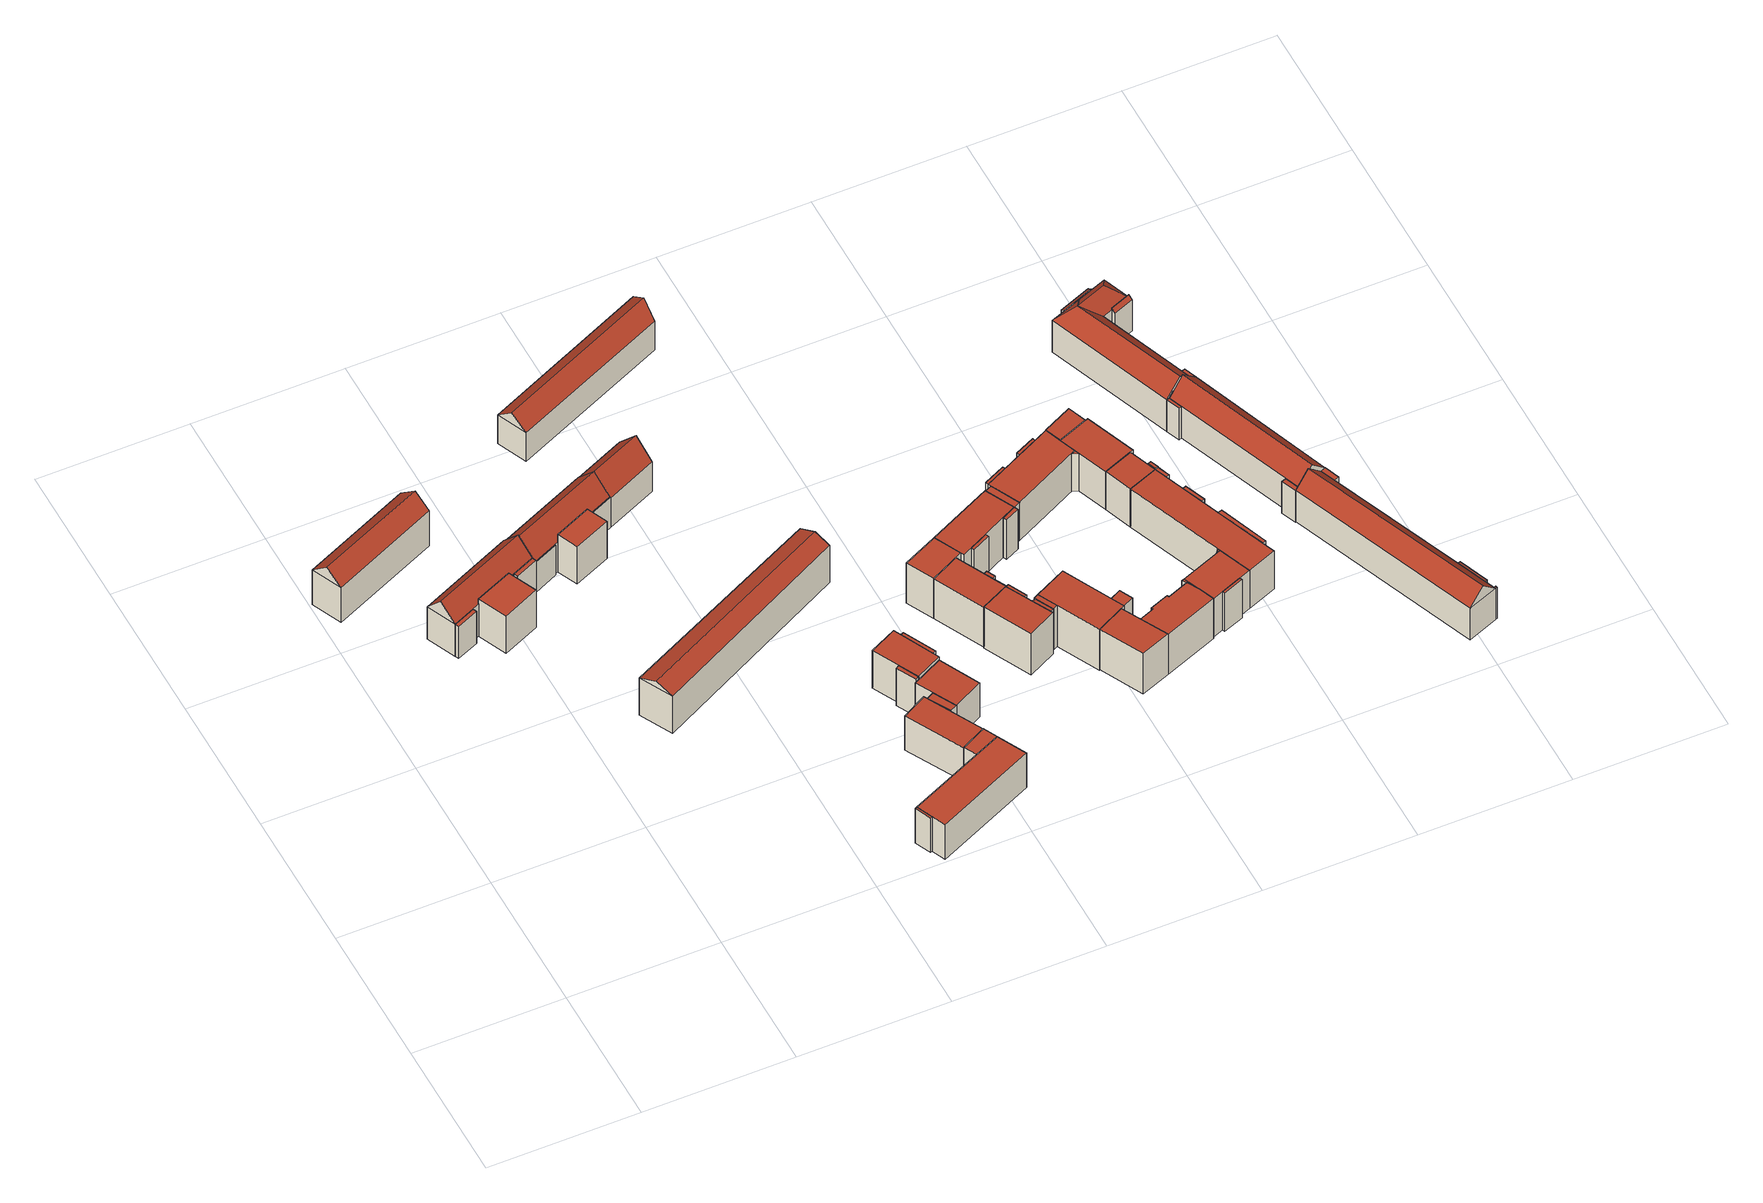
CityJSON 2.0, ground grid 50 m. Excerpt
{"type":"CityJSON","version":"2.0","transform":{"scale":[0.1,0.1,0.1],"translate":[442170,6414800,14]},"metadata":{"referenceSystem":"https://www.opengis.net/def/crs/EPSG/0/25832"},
"CityObjects":{
"building1":{"type":"Building","attributes":{"function":"31001_1010","yearOfConstruction":1983,"roofType":"3100","measuredHeight":19.76,"storeysAboveGround":5},"geometry":[{"type":"Solid","lod":"2","boundaries":[[[[0,1,2,3]],[[4,5,1,0]],[[6,7,5,4]],[[3,2,7,6]],[[0,8,4]],[[6,9,3]],[[3,9,8,0]],[[4,8,9,6]],[[1,5,7,2]]]],"semantics":{"surfaces":[{"type":"WallSurface"},{"type":"RoofSurface","Flaechenneigung":"49.3453458900435","Flaechenrichtung":"336.128006366865","Flaechengroesse":"286.462149416296"},{"type":"RoofSurface","Flaechenneigung":"49.3453482679837","Flaechenrichtung":"156.13058175922","Flaechengroesse":"286.464377842061"},{"type":"GroundSurface"}],"values":[[0,0,0,0,0,0,1,2,3]]}}]},
"building2":{"type":"Building","attributes":{"function":"31001_1010"},"children":["building2-1","building2-2","building2-3","building2-4"]},
"building2-1":{"type":"BuildingPart","attributes":{"roofType":"1000","measuredHeight":13.73,"storeysAboveGround":5},"parents":["building2"],"geometry":[{"type":"Solid","lod":"2","boundaries":[[[[10,11,12,13]],[[14,15,11,10]],[[16,17,15,14]],[[13,12,17,16]],[[14,10,13,16]],[[11,15,17,12]]]],"semantics":{"surfaces":[{"type":"WallSurface"},{"type":"RoofSurface","Flaechenneigung":"90","Flaechenrichtung":"0","Flaechengroesse":"12.6203138162345"},{"type":"GroundSurface"}],"values":[[0,0,0,0,1,2]]}}]},
"building2-2":{"type":"BuildingPart","attributes":{"roofType":"3100","measuredHeight":19.68,"storeysAboveGround":5},"parents":["building2"],"geometry":[{"type":"Solid","lod":"2","boundaries":[[[[18,19,20,21]],[[14,15,19,18]],[[22,23,15,14]],[[21,20,23,22]],[[18,24,14]],[[22,25,21]],[[21,25,24,18]],[[14,24,25,22]],[[19,15,23,20]]]],"semantics":{"surfaces":[{"type":"WallSurface"},{"type":"RoofSurface","Flaechenneigung":"42.1239425469013","Flaechenrichtung":"336.247597038478","Flaechengroesse":"275.404232814907"},{"type":"RoofSurface","Flaechenneigung":"42.1235919723757","Flaechenrichtung":"156.434949438371","Flaechengroesse":"275.401360926405"},{"type":"GroundSurface"}],"values":[[0,0,0,0,0,0,1,2,3]]}}]},
"building2-3":{"type":"BuildingPart","attributes":{"roofType":"1000","measuredHeight":13.73,"storeysAboveGround":5},"parents":["building2"],"geometry":[{"type":"Solid","lod":"2","boundaries":[[[[26,27,28,29]],[[30,31,27,26]],[[22,23,31,30]],[[29,28,23,22]],[[30,26,29,22]],[[27,31,23,28]]]],"semantics":{"surfaces":[{"type":"WallSurface"},{"type":"RoofSurface","Flaechenneigung":"90","Flaechenrichtung":"0","Flaechengroesse":"11.4746150556935"},{"type":"GroundSurface"}],"values":[[0,0,0,0,1,2]]}}]},
"building2-4":{"type":"BuildingPart","attributes":{"roofType":"1000","measuredHeight":16.05,"storeysAboveGround":5},"parents":["building2"],"geometry":[{"type":"Solid","lod":"2","boundaries":[[[[32,33,34,35]],[[36,37,33,32]],[[38,39,37,36]],[[35,34,39,38]],[[36,32,35,38]],[[33,37,39,34]]]],"semantics":{"surfaces":[{"type":"WallSurface"},{"type":"RoofSurface","Flaechenneigung":"90","Flaechenrichtung":"0","Flaechengroesse":"141.328621007364"},{"type":"GroundSurface"}],"values":[[0,0,0,0,1,2]]}}]},
"building3":{"type":"Building","attributes":{"function":"31001_1010"},"children":["building3-1","building3-2","building3-3","building3-4"]},
"building3-1":{"type":"BuildingPart","attributes":{"roofType":"1000","measuredHeight":12.82,"storeysAboveGround":5},"parents":["building3"],"geometry":[{"type":"Solid","lod":"2","boundaries":[[[[40,41,42,43]],[[44,45,41,40]],[[46,47,45,44]],[[43,42,47,46]],[[44,40,43,46]],[[41,45,47,42]]]],"semantics":{"surfaces":[{"type":"WallSurface"},{"type":"RoofSurface","Flaechenneigung":"90","Flaechenrichtung":"0","Flaechengroesse":"3.69058001801294"},{"type":"GroundSurface"}],"values":[[0,0,0,0,1,2]]}}]},
"building3-2":{"type":"BuildingPart","attributes":{"roofType":"3100","measuredHeight":19.62,"storeysAboveGround":5},"parents":["building3"],"geometry":[{"type":"Solid","lod":"2","boundaries":[[[[48,49,50,51]],[[52,53,49,48]],[[40,41,53,52]],[[51,50,41,40]],[[48,54,52]],[[40,55,51]],[[51,55,54,48]],[[52,54,55,40]],[[49,53,41,50]]]],"semantics":{"surfaces":[{"type":"WallSurface"},{"type":"RoofSurface","Flaechenneigung":"41.2927933065884","Flaechenrichtung":"336.173605182387","Flaechengroesse":"302.230199239545"},{"type":"RoofSurface","Flaechenneigung":"41.2927729689175","Flaechenrichtung":"156.216112564334","Flaechengroesse":"302.228823918568"},{"type":"GroundSurface"}],"values":[[0,0,0,0,0,0,1,2,3]]}}]},
"building3-3":{"type":"BuildingPart","attributes":{"roofType":"1000","measuredHeight":12.82,"storeysAboveGround":5},"parents":["building3"],"geometry":[{"type":"Solid","lod":"2","boundaries":[[[[56,57,53,52]],[[58,59,57,56]],[[60,61,59,58]],[[52,53,61,60]],[[58,56,52,60]],[[57,59,61,53]]]],"semantics":{"surfaces":[{"type":"WallSurface"},{"type":"RoofSurface","Flaechenneigung":"90","Flaechenrichtung":"0","Flaechengroesse":"3.04252201100334"},{"type":"GroundSurface"}],"values":[[0,0,0,0,1,2]]}}]},
"building3-4":{"type":"BuildingPart","attributes":{"roofType":"1000","measuredHeight":15.97,"storeysAboveGround":5},"parents":["building3"],"geometry":[{"type":"Solid","lod":"2","boundaries":[[[[62,63,64,65]],[[66,67,63,62]],[[68,69,67,66]],[[65,64,69,68]],[[66,62,65,68]],[[63,67,69,64]]]],"semantics":{"surfaces":[{"type":"WallSurface"},{"type":"RoofSurface","Flaechenneigung":"90","Flaechenrichtung":"0","Flaechengroesse":"97.6919204600187"},{"type":"GroundSurface"}],"values":[[0,0,0,0,1,2]]}}]},
"building4":{"type":"Building","attributes":{"function":"31001_1010","yearOfConstruction":1948,"roofType":"3100","measuredHeight":18.29,"storeysAboveGround":5},"geometry":[{"type":"Solid","lod":"2","boundaries":[[[[70,71,72,73]],[[74,75,71,70]],[[76,77,75,74]],[[73,72,77,76]],[[70,78,74]],[[76,79,73]],[[73,79,78,70]],[[74,78,79,76]],[[71,75,77,72]]]],"semantics":{"surfaces":[{"type":"WallSurface"},{"type":"RoofSurface","Flaechenneigung":"66.9086966339749","Flaechenrichtung":"334.128551646041","Flaechengroesse":"465.048843399703"},{"type":"RoofSurface","Flaechenneigung":"66.9105077200025","Flaechenrichtung":"153.63290235974","Flaechengroesse":"464.839470852734"},{"type":"GroundSurface"}],"values":[[0,0,0,0,0,0,1,2,3]]}}]},
"building5":{"type":"Building","attributes":{"function":"31001_1010"},"children":["building5-1","building5-2","building5-3"]},
"building5-1":{"type":"BuildingPart","attributes":{"roofType":"1000","measuredHeight":14.78,"storeysAboveGround":5},"parents":["building5"],"geometry":[{"type":"Solid","lod":"2","boundaries":[[[[80,81,82,83]],[[84,85,81,80]],[[86,87,85,84]],[[83,82,87,86]],[[84,80,83,86]],[[81,85,87,82]]]],"semantics":{"surfaces":[{"type":"WallSurface"},{"type":"RoofSurface","Flaechenneigung":"90","Flaechenrichtung":"0","Flaechengroesse":"390.552429009424"},{"type":"GroundSurface"}],"values":[[0,0,0,0,1,2]]}}]},
"building5-2":{"type":"BuildingPart","attributes":{"roofType":"1000","measuredHeight":14.82,"storeysAboveGround":5},"parents":["building5"],"geometry":[{"type":"Solid","lod":"2","boundaries":[[[[88,89,90,91]],[[92,93,89,88]],[[94,81,93,92]],[[91,90,81,94]],[[92,88,91,94]],[[89,93,81,90]]]],"semantics":{"surfaces":[{"type":"WallSurface"},{"type":"RoofSurface","Flaechenneigung":"90","Flaechenrichtung":"0","Flaechengroesse":"44.296937575493"},{"type":"GroundSurface"}],"values":[[0,0,0,0,1,2]]}}]},
"building5-3":{"type":"BuildingPart","attributes":{"roofType":"1000","measuredHeight":14.78,"storeysAboveGround":5},"parents":["building5"],"geometry":[{"type":"Solid","lod":"2","boundaries":[[[[95,96,97,98]],[[99,100,96,95]],[[83,82,100,99]],[[98,97,82,83]],[[99,95,98,83]],[[96,100,82,97]]]],"semantics":{"surfaces":[{"type":"WallSurface"},{"type":"RoofSurface","Flaechenneigung":"90","Flaechenrichtung":"0","Flaechengroesse":"4.49197990264913"},{"type":"GroundSurface"}],"values":[[0,0,0,0,1,2]]}}]},
"building6":{"type":"Building","attributes":{"function":"31001_1010","yearOfConstruction":1948,"roofType":"3100","measuredHeight":19.58,"storeysAboveGround":5},"geometry":[{"type":"Solid","lod":"2","boundaries":[[[[101,102,49,103]],[[104,105,102,101]],[[106,57,105,104]],[[103,49,57,106]],[[101,107,104]],[[106,108,103]],[[103,108,107,101]],[[104,107,108,106]],[[102,105,57,49]]]],"semantics":{"surfaces":[{"type":"WallSurface"},{"type":"RoofSurface","Flaechenneigung":"41.0071027635603","Flaechenrichtung":"336.205041823971","Flaechengroesse":"174.128825313253"},{"type":"RoofSurface","Flaechenneigung":"41.0071012359076","Flaechenrichtung":"156.302890076058","Flaechengroesse":"174.126328403214"},{"type":"GroundSurface"}],"values":[[0,0,0,0,0,0,1,2,3]]}}]},
"building7":{"type":"Building","attributes":{"function":"31001_1010"},"children":["building7-1","building7-2","building7-3"]},
"building7-1":{"type":"BuildingPart","attributes":{"roofType":"1000","measuredHeight":14.51,"storeysAboveGround":5},"parents":["building7"],"geometry":[{"type":"Solid","lod":"2","boundaries":[[[[109,110,111,112]],[[113,114,110,109]],[[115,116,114,113]],[[112,111,116,115]],[[113,109,112,115]],[[110,114,116,111]]]],"semantics":{"surfaces":[{"type":"WallSurface"},{"type":"RoofSurface","Flaechenneigung":"90","Flaechenrichtung":"0","Flaechengroesse":"199.00042649118"},{"type":"GroundSurface"}],"values":[[0,0,0,0,1,2]]}}]},
"building7-2":{"type":"BuildingPart","attributes":{"roofType":"1000","measuredHeight":14.54,"storeysAboveGround":5},"parents":["building7"],"geometry":[{"type":"Solid","lod":"2","boundaries":[[[[117,118,119,120]],[[121,122,118,117]],[[123,124,122,121]],[[120,119,124,123]],[[121,117,120,123]],[[118,122,124,119]]]],"semantics":{"surfaces":[{"type":"WallSurface"},{"type":"RoofSurface","Flaechenneigung":"90","Flaechenrichtung":"0","Flaechengroesse":"22.0472309405887"},{"type":"GroundSurface"}],"values":[[0,0,0,0,1,2]]}}]},
"building7-3":{"type":"BuildingPart","attributes":{"roofType":"1000","measuredHeight":14.57,"storeysAboveGround":5},"parents":["building7"],"geometry":[{"type":"Solid","lod":"2","boundaries":[[[[125,126,127,128]],[[129,130,126,125]],[[131,122,130,129]],[[128,127,122,131]],[[129,125,128,131]],[[126,130,122,127]]]],"semantics":{"surfaces":[{"type":"WallSurface"},{"type":"RoofSurface","Flaechenneigung":"90","Flaechenrichtung":"0","Flaechengroesse":"166.31725956113"},{"type":"GroundSurface"}],"values":[[0,0,0,0,1,2]]}}]},
"building8":{"type":"Building","attributes":{"function":"31001_1010"},"children":["building8-1","building8-2","building8-3"]},
"building8-1":{"type":"BuildingPart","attributes":{"roofType":"1000","measuredHeight":16.05,"storeysAboveGround":5},"parents":["building8"],"geometry":[{"type":"Solid","lod":"2","boundaries":[[[[132,133,134,135]],[[136,137,133,132]],[[138,139,137,136]],[[135,134,139,138]],[[136,132,135,138]],[[133,137,139,134]]]],"semantics":{"surfaces":[{"type":"WallSurface"},{"type":"RoofSurface","Flaechenneigung":"90","Flaechenrichtung":"0","Flaechengroesse":"9.21591144731127"},{"type":"GroundSurface"}],"values":[[0,0,0,0,1,2]]}}]},
"building8-2":{"type":"BuildingPart","attributes":{"roofType":"1000","measuredHeight":16.05,"storeysAboveGround":5},"parents":["building8"],"geometry":[{"type":"Solid","lod":"2","boundaries":[[[[140,141,142,143]],[[144,145,141,140]],[[136,137,145,144]],[[143,142,137,136]],[[144,140,143,136]],[[141,145,137,142]]]],"semantics":{"surfaces":[{"type":"WallSurface"},{"type":"RoofSurface","Flaechenneigung":"90","Flaechenrichtung":"0","Flaechengroesse":"167.375320053358"},{"type":"GroundSurface"}],"values":[[0,0,0,0,1,2]]}}]},
"building8-3":{"type":"BuildingPart","attributes":{"roofType":"1000","measuredHeight":16.05,"storeysAboveGround":5},"parents":["building8"],"geometry":[{"type":"Solid","lod":"2","boundaries":[[[[146,147,148,149]],[[150,151,147,146]],[[152,153,151,150]],[[149,148,153,152]],[[150,146,149,152]],[[147,151,153,148]]]],"semantics":{"surfaces":[{"type":"WallSurface"},{"type":"RoofSurface","Flaechenneigung":"90","Flaechenrichtung":"0","Flaechengroesse":"13.0147841623265"},{"type":"GroundSurface"}],"values":[[0,0,0,0,1,2]]}}]},
"building9":{"type":"Building","attributes":{"function":"31001_1010","yearOfConstruction":1918,"roofType":"3100","measuredHeight":16.92,"storeysAboveGround":4},"geometry":[{"type":"Solid","lod":"2","boundaries":[[[[154,155,156,157]],[[158,159,155,154]],[[160,161,159,158]],[[157,156,161,160]],[[154,162,158]],[[160,163,157]],[[157,163,162,154]],[[158,162,163,160]],[[155,159,161,156]]]],"semantics":{"surfaces":[{"type":"WallSurface"},{"type":"RoofSurface","Flaechenneigung":"49.527260477078","Flaechenrichtung":"336.132852585757","Flaechengroesse":"434.236871172706"},{"type":"RoofSurface","Flaechenneigung":"49.5272112619967","Flaechenrichtung":"156.132478785981","Flaechengroesse":"421.558150227056"},{"type":"GroundSurface"}],"values":[[0,0,0,0,0,0,1,2,3]]}}]},
"building10":{"type":"Building","attributes":{"function":"31001_1010"},"children":["building10-1","building10-2","building10-3","building10-4","building10-5","building10-6"]},
"building10-1":{"type":"BuildingPart","attributes":{"roofType":"1000","measuredHeight":17.05,"storeysAboveGround":5},"parents":["building10"],"geometry":[{"type":"Solid","lod":"2","boundaries":[[[[164,165,166,167]],[[168,169,165,164]],[[170,171,169,168]],[[167,166,171,170]],[[168,164,167,170]],[[165,169,171,166]]]],"semantics":{"surfaces":[{"type":"WallSurface"},{"type":"RoofSurface","Flaechenneigung":"90","Flaechenrichtung":"0","Flaechengroesse":"255.700661207695"},{"type":"GroundSurface"}],"values":[[0,0,0,0,1,2]]}}]},
"building10-2":{"type":"BuildingPart","attributes":{"roofType":"1000","measuredHeight":17.07,"storeysAboveGround":5},"parents":["building10"],"geometry":[{"type":"Solid","lod":"2","boundaries":[[[[172,173,174,175]],[[176,177,173,172]],[[170,171,177,176]],[[175,174,171,170]],[[176,172,175,170]],[[173,177,171,174]]]],"semantics":{"surfaces":[{"type":"WallSurface"},{"type":"RoofSurface","Flaechenneigung":"90","Flaechenrichtung":"0","Flaechengroesse":"125.163496579073"},{"type":"GroundSurface"}],"values":[[0,0,0,0,1,2]]}}]},
"building10-3":{"type":"BuildingPart","attributes":{"roofType":"1000","measuredHeight":17.04,"storeysAboveGround":5},"parents":["building10"],"geometry":[{"type":"Solid","lod":"2","boundaries":[[[[178,179,180,181]],[[182,183,179,178]],[[184,173,183,182]],[[181,180,173,184]],[[182,178,181,184]],[[179,183,173,180]]]],"semantics":{"surfaces":[{"type":"WallSurface"},{"type":"RoofSurface","Flaechenneigung":"90","Flaechenrichtung":"0","Flaechengroesse":"194.296068192746"},{"type":"GroundSurface"}],"values":[[0,0,0,0,1,2]]}}]},
"building10-4":{"type":"BuildingPart","attributes":{"roofType":"1000","measuredHeight":17.05,"storeysAboveGround":5},"parents":["building10"],"geometry":[{"type":"Solid","lod":"2","boundaries":[[[[185,186,187,188]],[[189,190,186,185]],[[191,192,190,189]],[[188,187,192,191]],[[189,185,188,191]],[[186,190,192,187]]]],"semantics":{"surfaces":[{"type":"WallSurface"},{"type":"RoofSurface","Flaechenneigung":"90","Flaechenrichtung":"0","Flaechengroesse":"8.08368550684483"},{"type":"GroundSurface"}],"values":[[0,0,0,0,1,2]]}}]},
"building10-5":{"type":"BuildingPart","attributes":{"roofType":"1000","measuredHeight":17.05,"storeysAboveGround":5},"parents":["building10"],"geometry":[{"type":"Solid","lod":"2","boundaries":[[[[193,194,165,164]],[[195,196,194,193]],[[197,198,196,195]],[[164,165,198,197]],[[195,193,164,197]],[[194,196,198,165]]]],"semantics":{"surfaces":[{"type":"WallSurface"},{"type":"RoofSurface","Flaechenneigung":"90","Flaechenrichtung":"0","Flaechengroesse":"7.22342349980263"},{"type":"GroundSurface"}],"values":[[0,0,0,0,1,2]]}}]},
"building10-6":{"type":"BuildingPart","attributes":{"roofType":"1000","measuredHeight":16.85,"storeysAboveGround":5},"parents":["building10"],"geometry":[{"type":"Solid","lod":"2","boundaries":[[[[199,179,200,201]],[[202,203,179,199]],[[204,205,203,202]],[[206,207,205,204]],[[208,209,207,206]],[[201,200,209,208]],[[206,204,202,199,201,208]],[[179,203,205,207,209,200]]]],"semantics":{"surfaces":[{"type":"WallSurface"},{"type":"RoofSurface","Flaechenneigung":"90","Flaechenrichtung":"0","Flaechengroesse":"5.44999354256609"},{"type":"GroundSurface"}],"values":[[0,0,0,0,0,0,1,2]]}}]},
"building11":{"type":"Building","attributes":{"function":"31001_1010"},"children":["building11-1","building11-2","building11-3","building11-4","building11-5","building11-6","building11-7"]},
"building11-1":{"type":"BuildingPart","attributes":{"roofType":"1000","measuredHeight":17.66,"storeysAboveGround":5},"parents":["building11"],"geometry":[{"type":"Solid","lod":"2","boundaries":[[[[210,211,212,213]],[[214,215,211,210]],[[216,217,215,214]],[[213,212,217,216]],[[214,210,213,216]],[[211,215,217,212]]]],"semantics":{"surfaces":[{"type":"WallSurface"},{"type":"RoofSurface","Flaechenneigung":"90","Flaechenrichtung":"0","Flaechengroesse":"178.901597692844"},{"type":"GroundSurface"}],"values":[[0,0,0,0,1,2]]}}]},
"building11-2":{"type":"BuildingPart","attributes":{"roofType":"1000","measuredHeight":17.38,"storeysAboveGround":5},"parents":["building11"],"geometry":[{"type":"Solid","lod":"2","boundaries":[[[[218,219,217,220]],[[221,222,219,218]],[[223,224,222,221]],[[220,217,224,223]],[[221,218,220,223]],[[219,222,224,217]]]],"semantics":{"surfaces":[{"type":"WallSurface"},{"type":"RoofSurface","Flaechenneigung":"90","Flaechenrichtung":"0","Flaechengroesse":"8.29000081354853"},{"type":"GroundSurface"}],"values":[[0,0,0,0,1,2]]}}]},
"building11-3":{"type":"BuildingPart","attributes":{"roofType":"1000","measuredHeight":17.66,"storeysAboveGround":5},"parents":["building11"],"geometry":[{"type":"Solid","lod":"2","boundaries":[[[[225,226,227,228]],[[229,230,226,225]],[[231,232,230,229]],[[228,227,232,231]],[[229,225,228,231]],[[226,230,232,227]]]],"semantics":{"surfaces":[{"type":"WallSurface"},{"type":"RoofSurface","Flaechenneigung":"90","Flaechenrichtung":"0","Flaechengroesse":"8.16900496851015"},{"type":"GroundSurface"}],"values":[[0,0,0,0,1,2]]}}]},
"building11-4":{"type":"BuildingPart","attributes":{"roofType":"1000","measuredHeight":17.74,"storeysAboveGround":5},"parents":["building11"],"geometry":[{"type":"Solid","lod":"2","boundaries":[[[[233,234,235,236]],[[237,238,234,233]],[[229,230,238,237]],[[236,235,230,229]],[[237,233,236,229]],[[234,238,230,235]]]],"semantics":{"surfaces":[{"type":"WallSurface"},{"type":"RoofSurface","Flaechenneigung":"90","Flaechenrichtung":"0","Flaechengroesse":"12.9982581913388"},{"type":"GroundSurface"}],"values":[[0,0,0,0,1,2]]}}]},
"building11-5":{"type":"BuildingPart","attributes":{"roofType":"1000","measuredHeight":17.74,"storeysAboveGround":5},"parents":["building11"],"geometry":[{"type":"Solid","lod":"2","boundaries":[[[[239,240,234,233]],[[241,242,240,239]],[[243,244,242,241]],[[233,234,244,243]],[[241,239,233,243]],[[240,242,244,234]]]],"semantics":{"surfaces":[{"type":"WallSurface"},{"type":"RoofSurface","Flaechenneigung":"90","Flaechenrichtung":"0","Flaechengroesse":"262.725815798944"},{"type":"GroundSurface"}],"values":[[0,0,0,0,1,2]]}}]},
"building11-6":{"type":"BuildingPart","attributes":{"roofType":"1000","measuredHeight":17.74,"storeysAboveGround":5},"parents":["building11"],"geometry":[{"type":"Solid","lod":"2","boundaries":[[[[245,246,247,248]],[[249,250,246,245]],[[241,242,250,249]],[[248,247,242,241]],[[249,245,248,241]],[[246,250,242,247]]]],"semantics":{"surfaces":[{"type":"WallSurface"},{"type":"RoofSurface","Flaechenneigung":"90","Flaechenrichtung":"0","Flaechengroesse":"18.6279088376607"},{"type":"GroundSurface"}],"values":[[0,0,0,0,1,2]]}}]},
"building11-7":{"type":"BuildingPart","attributes":{"roofType":"1000","measuredHeight":3.57,"storeysAboveGround":5},"parents":["building11"],"geometry":[{"type":"Solid","lod":"2","boundaries":[[[[251,252,253,254]],[[255,256,252,251]],[[257,246,256,255]],[[254,253,246,257]],[[255,251,254,257]],[[252,256,246,253]]]],"semantics":{"surfaces":[{"type":"WallSurface"},{"type":"RoofSurface","Flaechenneigung":"90","Flaechenrichtung":"0","Flaechengroesse":"3.77862537894333"},{"type":"GroundSurface"}],"values":[[0,0,0,0,1,2]]}}]},
"building12":{"type":"Building","attributes":{"function":"31001_1010"},"children":["building12-1","building12-2"]},
"building12-1":{"type":"BuildingPart","attributes":{"roofType":"1000","measuredHeight":17.43,"storeysAboveGround":5},"parents":["building12"],"geometry":[{"type":"Solid","lod":"2","boundaries":[[[[258,259,260,261]],[[243,262,259,258]],[[263,264,262,243]],[[261,260,264,263]],[[243,258,261,263]],[[259,262,264,260]]]],"semantics":{"surfaces":[{"type":"WallSurface"},{"type":"RoofSurface","Flaechenneigung":"90","Flaechenrichtung":"0","Flaechengroesse":"170.343239689319"},{"type":"GroundSurface"}],"values":[[0,0,0,0,1,2]]}}]},
"building12-2":{"type":"BuildingPart","attributes":{"roofType":"1000","measuredHeight":17.25,"storeysAboveGround":5},"parents":["building12"],"geometry":[{"type":"Solid","lod":"2","boundaries":[[[[265,266,267,268]],[[269,270,266,265]],[[271,272,270,269]],[[273,274,272,271]],[[275,276,274,273]],[[277,260,276,275]],[[278,279,260,277]],[[280,281,279,278]],[[268,267,281,280]],[[278,277,275,273,271,269,265,268,280]],[[266,270,272,274,276,260,279,281,267]]]],"semantics":{"surfaces":[{"type":"WallSurface"},{"type":"RoofSurface","Flaechenneigung":"90","Flaechenrichtung":"0","Flaechengroesse":"201.632664885129"},{"type":"GroundSurface"}],"values":[[0,0,0,0,0,0,0,0,0,1,2]]}}]},
"building13":{"type":"Building","attributes":{"function":"31001_1010"},"children":["building13-1","building13-2","building13-3","building13-4","building13-5","building13-6","building13-7","building13-8","building13-9"]},
"building13-1":{"type":"BuildingPart","attributes":{"roofType":"1000","measuredHeight":16.29,"storeysAboveGround":5},"parents":["building13"],"geometry":[{"type":"Solid","lod":"2","boundaries":[[[[282,283,284,285]],[[286,287,283,282]],[[288,289,287,286]],[[285,284,289,288]],[[286,282,285,288]],[[283,287,289,284]]]],"semantics":{"surfaces":[{"type":"WallSurface"},{"type":"RoofSurface","Flaechenneigung":"90","Flaechenrichtung":"0","Flaechengroesse":"66.1271608401331"},{"type":"GroundSurface"}],"values":[[0,0,0,0,1,2]]}}]},
"building13-2":{"type":"BuildingPart","attributes":{"roofType":"1000","measuredHeight":16.21,"storeysAboveGround":5},"parents":["building13"],"geometry":[{"type":"Solid","lod":"2","boundaries":[[[[290,291,292,293]],[[294,295,291,290]],[[296,289,295,294]],[[293,292,289,296]],[[294,290,293,296]],[[291,295,289,292]]]],"semantics":{"surfaces":[{"type":"WallSurface"},{"type":"RoofSurface","Flaechenneigung":"90","Flaechenrichtung":"0","Flaechengroesse":"212.334326056472"},{"type":"GroundSurface"}],"values":[[0,0,0,0,1,2]]}}]},
"building13-3":{"type":"BuildingPart","attributes":{"roofType":"1000","measuredHeight":16.15,"storeysAboveGround":5},"parents":["building13"],"geometry":[{"type":"Solid","lod":"2","boundaries":[[[[297,298,299,300]],[[301,302,298,297]],[[300,299,302,301]],[[297,300,301]],[[298,302,299]]]],"semantics":{"surfaces":[{"type":"WallSurface"},{"type":"RoofSurface","Flaechenneigung":"90","Flaechenrichtung":"0","Flaechengroesse":"1.3125656443182"},{"type":"GroundSurface"}],"values":[[0,0,0,1,2]]}}]},
"building13-4":{"type":"BuildingPart","attributes":{"roofType":"1000","measuredHeight":16.15,"storeysAboveGround":5},"parents":["building13"],"geometry":[{"type":"Solid","lod":"2","boundaries":[[[[303,304,305,306]],[[307,284,304,303]],[[301,302,284,307]],[[306,305,302,301]],[[307,303,306,301]],[[304,284,302,305]]]],"semantics":{"surfaces":[{"type":"WallSurface"},{"type":"RoofSurface","Flaechenneigung":"90","Flaechenrichtung":"0","Flaechengroesse":"308.818919761613"},{"type":"GroundSurface"}],"values":[[0,0,0,0,1,2]]}}]},
"building13-5":{"type":"BuildingPart","attributes":{"roofType":"1000","measuredHeight":16.22,"storeysAboveGround":5},"parents":["building13"],"geometry":[{"type":"Solid","lod":"2","boundaries":[[[[308,309,310,311]],[[312,313,309,308]],[[314,295,313,312]],[[311,310,295,314]],[[312,308,311,314]],[[309,313,295,310]]]],"semantics":{"surfaces":[{"type":"WallSurface"},{"type":"RoofSurface","Flaechenneigung":"90","Flaechenrichtung":"0","Flaechengroesse":"103.009406870014"},{"type":"GroundSurface"}],"values":[[0,0,0,0,1,2]]}}]},
"building13-6":{"type":"BuildingPart","attributes":{"roofType":"1000","measuredHeight":16.14,"storeysAboveGround":5},"parents":["building13"],"geometry":[{"type":"Solid","lod":"2","boundaries":[[[[315,316,305,306]],[[317,318,316,315]],[[319,320,318,317]],[[306,305,320,319]],[[317,315,306,319]],[[316,318,320,305]]]],"semantics":{"surfaces":[{"type":"WallSurface"},{"type":"RoofSurface","Flaechenneigung":"90","Flaechenrichtung":"0","Flaechengroesse":"27.8187211855243"},{"type":"GroundSurface"}],"values":[[0,0,0,0,1,2]]}}]},
"building13-7":{"type":"BuildingPart","attributes":{"roofType":"1000","measuredHeight":16.15,"storeysAboveGround":5},"parents":["building13"],"geometry":[{"type":"Solid","lod":"2","boundaries":[[[[321,322,304,303]],[[323,324,322,321]],[[325,326,324,323]],[[303,304,326,325]],[[323,321,303,325]],[[322,324,326,304]]]],"semantics":{"surfaces":[{"type":"WallSurface"},{"type":"RoofSurface","Flaechenneigung":"90","Flaechenrichtung":"0","Flaechengroesse":"7.47428258445046"},{"type":"GroundSurface"}],"values":[[0,0,0,0,1,2]]}}]},
"building13-8":{"type":"BuildingPart","attributes":{"roofType":"1000","measuredHeight":16.55,"storeysAboveGround":5},"parents":["building13"],"geometry":[{"type":"Solid","lod":"2","boundaries":[[[[327,328,329,330]],[[331,332,328,327]],[[333,309,332,331]],[[330,329,309,333]],[[331,327,330,333]],[[328,332,309,329]]]],"semantics":{"surfaces":[{"type":"WallSurface"},{"type":"RoofSurface","Flaechenneigung":"90","Flaechenrichtung":"0","Flaechengroesse":"3.40686254398062"},{"type":"GroundSurface"}],"values":[[0,0,0,0,1,2]]}}]},
"building13-9":{"type":"BuildingPart","attributes":{"roofType":"1000","measuredHeight":16.15,"storeysAboveGround":5},"parents":["building13"],"geometry":[{"type":"Solid","lod":"2","boundaries":[[[[334,335,336,337]],[[338,339,335,334]],[[340,341,339,338]],[[337,336,341,340]],[[338,334,337,340]],[[335,339,341,336]]]],"semantics":{"surfaces":[{"type":"WallSurface"},{"type":"RoofSurface","Flaechenneigung":"90","Flaechenrichtung":"0","Flaechengroesse":"7.56608282385685"},{"type":"GroundSurface"}],"values":[[0,0,0,0,1,2]]}}]},
"building14":{"type":"Building","attributes":{"function":"31001_1010"},"children":["building14-1","building14-2","building14-3","building14-4","building14-5","building14-6","building14-7","building14-8"]},
"building14-1":{"type":"BuildingPart","attributes":{"roofType":"1000","measuredHeight":16.58,"storeysAboveGround":5},"parents":["building14"],"geometry":[{"type":"Solid","lod":"2","boundaries":[[[[342,343,344,345]],[[346,347,343,342]],[[348,349,347,346]],[[345,344,349,348]],[[346,342,345,348]],[[343,347,349,344]]]],"semantics":{"surfaces":[{"type":"WallSurface"},{"type":"RoofSurface","Flaechenneigung":"90","Flaechenrichtung":"0","Flaechengroesse":"7.34606850263575"},{"type":"GroundSurface"}],"values":[[0,0,0,0,1,2]]}}]},
"building14-2":{"type":"BuildingPart","attributes":{"roofType":"1000","measuredHeight":16.25,"storeysAboveGround":5},"parents":["building14"],"geometry":[{"type":"Solid","lod":"2","boundaries":[[[[350,351,352,353]],[[354,355,351,350]],[[356,357,355,354]],[[353,352,357,356]],[[354,350,353,356]],[[351,355,357,352]]]],"semantics":{"surfaces":[{"type":"WallSurface"},{"type":"RoofSurface","Flaechenneigung":"90","Flaechenrichtung":"0","Flaechengroesse":"178.363683931356"},{"type":"GroundSurface"}],"values":[[0,0,0,0,1,2]]}}]},
"building14-3":{"type":"BuildingPart","attributes":{"roofType":"1000","measuredHeight":16.25,"storeysAboveGround":5},"parents":["building14"],"geometry":[{"type":"Solid","lod":"2","boundaries":[[[[358,359,360,361]],[[354,355,359,358]],[[361,360,355,354]],[[358,361,354]],[[359,355,360]]]],"semantics":{"surfaces":[{"type":"WallSurface"},{"type":"RoofSurface","Flaechenneigung":"90","Flaechenrichtung":"0","Flaechengroesse":"0.775533178905312"},{"type":"GroundSurface"}],"values":[[0,0,0,1,2]]}}]},
"building14-4":{"type":"BuildingPart","attributes":{"roofType":"1000","measuredHeight":16.29,"storeysAboveGround":5},"parents":["building14"],"geometry":[{"type":"Solid","lod":"2","boundaries":[[[[308,309,313,312]],[[362,363,309,308]],[[364,357,363,362]],[[312,313,357,364]],[[362,308,312,364]],[[309,363,357,313]]]],"semantics":{"surfaces":[{"type":"WallSurface"},{"type":"RoofSurface","Flaechenneigung":"90","Flaechenrichtung":"0","Flaechengroesse":"491.243381217773"},{"type":"GroundSurface"}],"values":[[0,0,0,0,1,2]]}}]},
"building14-5":{"type":"BuildingPart","attributes":{"roofType":"1000","measuredHeight":16.15,"storeysAboveGround":5},"parents":["building14"],"geometry":[{"type":"Solid","lod":"2","boundaries":[[[[365,366,367,368]],[[369,351,366,365]],[[368,367,351,369]],[[365,368,369]],[[366,351,367]]]],"semantics":{"surfaces":[{"type":"WallSurface"},{"type":"RoofSurface","Flaechenneigung":"90","Flaechenrichtung":"0","Flaechengroesse":"2.8258206620546"},{"type":"GroundSurface"}],"values":[[0,0,0,1,2]]}}]},
"building14-6":{"type":"BuildingPart","attributes":{"roofType":"1000","measuredHeight":16.29,"storeysAboveGround":5},"parents":["building14"],"geometry":[{"type":"Solid","lod":"2","boundaries":[[[[370,332,309,308]],[[371,372,332,370]],[[373,374,372,371]],[[308,309,374,373]],[[371,370,308,373]],[[332,372,374,309]]]],"semantics":{"surfaces":[{"type":"WallSurface"},{"type":"RoofSurface","Flaechenneigung":"90","Flaechenrichtung":"0","Flaechengroesse":"5.12685051426714"},{"type":"GroundSurface"}],"values":[[0,0,0,0,1,2]]}}]},
"building14-7":{"type":"BuildingPart","attributes":{"roofType":"1000","measuredHeight":16.56,"storeysAboveGround":5},"parents":["building14"],"geometry":[{"type":"Solid","lod":"2","boundaries":[[[[375,376,377,378]],[[379,380,376,375]],[[381,382,380,379]],[[378,377,382,381]],[[379,375,378,381]],[[376,380,382,377]]]],"semantics":{"surfaces":[{"type":"WallSurface"},{"type":"RoofSurface","Flaechenneigung":"90","Flaechenrichtung":"0","Flaechengroesse":"21.2728334935202"},{"type":"GroundSurface"}],"values":[[0,0,0,0,1,2]]}}]},
"building14-8":{"type":"BuildingPart","attributes":{"roofType":"1000","measuredHeight":16.29,"storeysAboveGround":5},"parents":["building14"],"geometry":[{"type":"Solid","lod":"2","boundaries":[[[[383,384,385,386]],[[387,388,384,383]],[[389,390,388,387]],[[386,385,390,389]],[[387,383,386,389]],[[384,388,390,385]]]],"semantics":{"surfaces":[{"type":"WallSurface"},{"type":"RoofSurface","Flaechenneigung":"90","Flaechenrichtung":"0","Flaechengroesse":"8.91264653679393"},{"type":"GroundSurface"}],"values":[[0,0,0,0,1,2]]}}]},
"building15":{"type":"Building","attributes":{"function":"31001_1010"},"children":["building15-1","building15-2","building15-3","building15-4","building15-5"]},
"building15-1":{"type":"BuildingPart","attributes":{"roofType":"5000","measuredHeight":19.07,"storeysAboveGround":4},"parents":["building15"],"geometry":[{"type":"Solid","lod":"2","boundaries":[[[[391,392,393,394]],[[395,396,392,391]],[[397,398,396,395]],[[394,393,398,397]],[[391,399,395]],[[397,400,394]],[[394,400,399,391]],[[395,399,400,397]],[[392,396,398,393]]]],"semantics":{"surfaces":[{"type":"WallSurface"},{"type":"RoofSurface","Flaechenneigung":"41.0019287661926","Flaechenrichtung":"338.712112535834","Flaechengroesse":"42.1492821123601"},{"type":"RoofSurface","Flaechenneigung":"45.509693014132","Flaechenrichtung":"248.982418750298","Flaechengroesse":"341.993440474634"},{"type":"RoofSurface","Flaechenneigung":"45.5095565129003","Flaechenrichtung":"69.0790339803203","Flaechengroesse":"342.226610584158"},{"type":"GroundSurface"}],"values":[[0,0,0,0,1,0,2,3,4]]}}]},
"building15-2":{"type":"BuildingPart","attributes":{"roofType":"3200","measuredHeight":19.07,"storeysAboveGround":4},"parents":["building15"],"geometry":[{"type":"Solid","lod":"2","boundaries":[[[[401,402,396,395]],[[403,404,402,401]],[[405,406,404,403]],[[395,396,406,405]],[[401,407,403]],[[405,399,395]],[[395,399,407,401]],[[403,407,399,405]],[[402,404,406,396]]]],"semantics":{"surfaces":[{"type":"WallSurface"},{"type":"RoofSurface","Flaechenneigung":"44.066875169812","Flaechenrichtung":"68.9504678827939","Flaechengroesse":"37.9802103474161"},{"type":"RoofSurface","Flaechenneigung":"-45.6634525113954","Flaechenrichtung":"249.122151519785","Flaechengroesse":"38.7639899039981"},{"type":"RoofSurface","Flaechenneigung":"41.1651243882371","Flaechenrichtung":"338.810387492489","Flaechengroesse":"79.3737493186183"},{"type":"RoofSurface","Flaechenneigung":"41.1653671153636","Flaechenrichtung":"159.000966444019","Flaechengroesse":"79.4817230812701"},{"type":"GroundSurface"}],"values":[[0,0,0,0,1,2,3,4,5]]}}]},
"building15-3":{"type":"BuildingPart","attributes":{"roofType":"2100","measuredHeight":14.52,"storeysAboveGround":4},"parents":["building15"],"geometry":[{"type":"Solid","lod":"2","boundaries":[[[[408,409,410,411]],[[412,404,409,408]],[[413,414,404,412]],[[411,410,414,413]],[[412,408,411,413]],[[409,404,414,410]]]],"semantics":{"surfaces":[{"type":"WallSurface"},{"type":"RoofSurface","Flaechenneigung":"52.1160097868917","Flaechenrichtung":"158.991236891537","Flaechengroesse":"13.6197494754172"},{"type":"GroundSurface"}],"values":[[0,0,0,0,1,2]]}}]},
"building15-4":{"type":"BuildingPart","attributes":{"roofType":"1000","measuredHeight":13.5,"storeysAboveGround":4},"parents":["building15"],"geometry":[{"type":"Solid","lod":"2","boundaries":[[[[415,416,417,418]],[[419,420,416,415]],[[397,398,420,419]],[[418,417,398,397]],[[419,415,418,397]],[[416,420,398,417]]]],"semantics":{"surfaces":[{"type":"WallSurface"},{"type":"RoofSurface","Flaechenneigung":"90","Flaechenrichtung":"0","Flaechengroesse":"5.32430059853981"},{"type":"GroundSurface"}],"values":[[0,0,0,0,1,2]]}}]},
"building15-5":{"type":"BuildingPart","attributes":{"roofType":"2100","measuredHeight":13.86,"storeysAboveGround":4},"parents":["building15"],"geometry":[{"type":"Solid","lod":"2","boundaries":[[[[421,422,423,424]],[[425,426,422,421]],[[427,428,426,425]],[[424,423,428,427]],[[425,421,424,427]],[[422,426,428,423]]]],"semantics":{"surfaces":[{"type":"WallSurface"},{"type":"RoofSurface","Flaechenneigung":"58.7823737687349","Flaechenrichtung":"338.91028512054","Flaechengroesse":"17.1784934564638"},{"type":"GroundSurface"}],"values":[[0,0,0,0,1,2]]}}]},
"building16":{"type":"Building","attributes":{"function":"31001_1010"},"children":["building16-1","building16-2","building16-3"]},
"building16-1":{"type":"BuildingPart","attributes":{"roofType":"1000","measuredHeight":13.52,"storeysAboveGround":4},"parents":["building16"],"geometry":[{"type":"Solid","lod":"2","boundaries":[[[[429,430,431,432]],[[433,434,430,429]],[[435,436,434,433]],[[432,431,436,435]],[[433,429,432,435]],[[430,434,436,431]]]],"semantics":{"surfaces":[{"type":"WallSurface"},{"type":"RoofSurface","Flaechenneigung":"90","Flaechenrichtung":"0","Flaechengroesse":"8.85716035155079"},{"type":"GroundSurface"}],"values":[[0,0,0,0,1,2]]}}]},
"building16-2":{"type":"BuildingPart","attributes":{"roofType":"3100","measuredHeight":19.12,"storeysAboveGround":4},"parents":["building16"],"geometry":[{"type":"Solid","lod":"2","boundaries":[[[[437,438,420,419]],[[429,430,438,437]],[[439,440,430,429]],[[419,420,440,439]],[[437,441,429]],[[439,442,419]],[[419,442,441,437]],[[429,441,442,439]],[[438,430,440,420]]]],"semantics":{"surfaces":[{"type":"WallSurface"},{"type":"RoofSurface","Flaechenneigung":"44.7346353044848","Flaechenrichtung":"69.3575334116089","Flaechengroesse":"407.514550464803"},{"type":"RoofSurface","Flaechenneigung":"44.7351614512602","Flaechenrichtung":"249.084206756191","Flaechengroesse":"407.513460100322"},{"type":"GroundSurface"}],"values":[[0,0,0,0,0,0,1,2,3]]}}]},
"building16-3":{"type":"BuildingPart","attributes":{"roofType":"1000","measuredHeight":13.52,"storeysAboveGround":4},"parents":["building16"],"geometry":[{"type":"Solid","lod":"2","boundaries":[[[[443,444,445,446]],[[394,393,444,443]],[[439,440,393,394]],[[446,445,440,439]],[[394,443,446,439]],[[444,393,440,445]]]],"semantics":{"surfaces":[{"type":"WallSurface"},{"type":"RoofSurface","Flaechenneigung":"90","Flaechenrichtung":"0","Flaechengroesse":"5.23832214368473"},{"type":"GroundSurface"}],"values":[[0,0,0,0,1,2]]}}]},
"building17":{"type":"Building","attributes":{"function":"31001_1010"},"children":["building17-1","building17-2","building17-3","building17-4"]},
"building17-1":{"type":"BuildingPart","attributes":{"roofType":"1000","measuredHeight":13.46,"storeysAboveGround":4},"parents":["building17"],"geometry":[{"type":"Solid","lod":"2","boundaries":[[[[447,448,449,450]],[[451,452,448,447]],[[453,454,452,451]],[[450,449,454,453]],[[451,447,450,453]],[[448,452,454,449]]]],"semantics":{"surfaces":[{"type":"WallSurface"},{"type":"RoofSurface","Flaechenneigung":"90","Flaechenrichtung":"0","Flaechengroesse":"8.79338490962043"},{"type":"GroundSurface"}],"values":[[0,0,0,0,1,2]]}}]},
"building17-2":{"type":"BuildingPart","attributes":{"roofType":"3100","measuredHeight":18.81,"storeysAboveGround":4},"parents":["building17"],"geometry":[{"type":"Solid","lod":"2","boundaries":[[[[455,456,457,458]],[[459,460,456,455]],[[461,462,460,459]],[[458,457,462,461]],[[455,463,459]],[[461,464,458]],[[458,464,463,455]],[[459,463,464,461]],[[456,460,462,457]]]],"semantics":{"surfaces":[{"type":"WallSurface"},{"type":"RoofSurface","Flaechenneigung":"44.8714928300406","Flaechenrichtung":"248.259209567793","Flaechengroesse":"518.216427459912"},{"type":"RoofSurface","Flaechenneigung":"44.8706302458518","Flaechenrichtung":"68.1397842271572","Flaechengroesse":"518.218636783975"},{"type":"GroundSurface"}],"values":[[0,0,0,0,0,0,1,2,3]]}}]},
"building17-3":{"type":"BuildingPart","attributes":{"roofType":"1000","measuredHeight":13.46,"storeysAboveGround":4},"parents":["building17"],"geometry":[{"type":"Solid","lod":"2","boundaries":[[[[465,466,460,459]],[[467,468,466,465]],[[469,470,468,467]],[[459,460,470,469]],[[467,465,459,469]],[[466,468,470,460]]]],"semantics":{"surfaces":[{"type":"WallSurface"},{"type":"RoofSurface","Flaechenneigung":"90","Flaechenrichtung":"0","Flaechengroesse":"10.2974785056555"},{"type":"GroundSurface"}],"values":[[0,0,0,0,1,2]]}}]},
"building17-4":{"type":"BuildingPart","attributes":{"roofType":"1000","measuredHeight":13.46,"storeysAboveGround":4},"parents":["building17"],"geometry":[{"type":"Solid","lod":"2","boundaries":[[[[471,472,473,474]],[[475,476,472,471]],[[461,462,476,475]],[[474,473,462,461]],[[475,471,474,461]],[[472,476,462,473]]]],"semantics":{"surfaces":[{"type":"WallSurface"},{"type":"RoofSurface","Flaechenneigung":"90","Flaechenrichtung":"0","Flaechengroesse":"0.533212029387805"},{"type":"GroundSurface"}],"values":[[0,0,0,0,1,2]]}}]}
},
"vertices":[
[368,1859,162],[368,1859,12],[6,1699,12],[6,1699,162],[412,1759,162],[412,1759,12],[51,1599,162],[51,1599,12],[390,1809,210],[28,1649,210],
[530,1442,147],[530,1442,10],[536,1428,10],[536,1428,147],[606,1475,147],[606,1475,10],[612,1461,147],[612,1461,10],
[562,1574,147],[562,1574,10],[248,1435,10],[248,1435,147],[291,1338,147],[291,1338,10],[584,1525,207],[269,1387,207],
[369,1357,147],[369,1357,10],[364,1370,10],[364,1370,147],[297,1325,147],[297,1325,10],
[552,1338,170],[552,1338,10],[510,1433,10],[510,1433,170],[429,1283,170],[429,1283,10],[386,1380,170],[386,1380,10],
[610,1465,139],[610,1465,11],[612,1461,11],[612,1461,139],[691,1500,139],[691,1500,11],[692,1497,139],[692,1497,11],
[867,1709,139],[867,1709,11],[562,1574,11],[562,1574,139],[916,1600,139],[916,1600,11],[892,1654,207],[586,1520,207],
[917,1596,139],[917,1596,11],[837,1561,139],[837,1561,11],[835,1564,139],[835,1564,11],
[854,1491,171],[854,1491,11],[824,1559,11],[824,1559,171],[733,1438,171],[733,1438,11],[703,1506,171],[703,1506,11],
[1350,1230,160],[1350,1230,1],[675,906,1],[675,906,160],[1398,1133,160],[1398,1133,1],[730,798,160],[730,798,1],[1374,1181,184],[703,852,184],
[1510,250,156],[1510,250,8],[1180,103,8],[1180,103,156],[1558,155,156],[1558,155,8],[1224,4,156],[1224,4,8],
[1404,253,157],[1404,253,8],[1426,213,8],[1426,213,157],[1487,295,157],[1487,295,8],[1510,250,157],
[1197,46,156],[1197,46,8],[1204,50,8],[1204,50,156],[1173,100,156],[1173,100,8],
[1037,1784,136],[1037,1784,11],[867,1709,136],[1087,1671,136],[1087,1671,11],[917,1596,136],[1062,1727,207],[892,1653,207],
[1487,295,156],[1487,295,11],[1387,484,11],[1387,484,156],[1404,253,156],[1404,253,11],[1304,439,156],[1304,439,11],
[1417,486,156],[1417,486,11],[1393,473,11],[1393,473,156],[1457,411,156],[1457,411,11],[1434,400,156],[1434,400,11],
[1489,593,157],[1489,593,11],[1387,542,11],[1387,542,157],[1555,461,157],[1555,461,11],[1457,411,157],
[1369,613,171],[1369,613,10],[1357,607,10],[1357,607,171],[1401,549,171],[1401,549,10],[1390,543,171],[1390,543,10],
[1415,744,171],[1415,744,10],[1325,699,10],[1325,699,171],[1489,593,171],[1489,593,10],
[1479,613,171],[1479,613,10],[1490,618,10],[1490,618,171],[1427,720,171],[1427,720,10],[1437,724,171],[1437,724,10],
[1322,2282,134],[1322,2282,11],[765,2035,11],[765,2035,134],[1335,2167,134],[1335,2167,11],[809,1935,134],[809,1935,11],[1328,2225,181],[787,1985,181],
[1938,1022,177],[1938,1022,6],[1890,1117,6],[1890,1117,177],[1726,917,177],[1726,917,6],[1677,1015,177],[1677,1015,6],
[1606,871,177],[1606,871,6],[1720,928,6],[1720,928,177],[1561,960,177],[1561,960,6],
[1782,754,176],[1782,754,6],[1700,918,6],[1700,918,176],[1688,707,176],[1688,707,6],[1606,871,176],
[1822,951,177],[1822,951,6],[1817,962,6],[1817,962,177],[1761,921,177],[1761,921,6],[1756,932,177],[1756,932,6],
[1944,1009,177],[1944,1009,6],[1897,986,177],[1897,986,6],[1891,998,177],[1891,998,6],
[1782,754,174],[1784,755,6],[1784,755,174],[1746,827,174],[1746,827,6],[1758,833,174],[1758,833,6],[1772,805,174],[1772,805,6],[1762,799,174],[1762,799,6],
[1765,552,178],[1765,552,1],[1859,599,1],[1859,599,178],[1688,707,178],[1688,707,1],[1780,752,178],[1780,752,1],
[1791,758,175],[1791,758,1],[1780,752,175],[1821,697,175],[1821,697,1],[1811,692,175],[1811,692,1],
[1837,668,178],[1837,668,1],[1822,671,1],[1822,671,178],[1866,612,178],[1866,612,1],[1855,607,178],[1855,607,1],
[1850,683,178],[1850,683,1],[1834,675,1],[1834,675,178],[1882,620,178],[1882,620,1],
[1955,735,178],[1955,735,1],[2056,534,178],[2056,534,1],[1952,482,178],[1952,482,1],
[2070,594,178],[2070,594,1],[2035,576,1],[2035,576,178],[2091,551,178],[2091,551,1],
[2039,593,37],[2039,593,1],[2044,581,1],[2044,581,37],[2064,605,37],[2064,605,1],[2070,594,37],
[2023,341,178],[2023,341,4],[2122,379,4],[2122,379,178],[1952,482,4],[2044,528,178],[2044,528,4],
[2186,518,176],[2186,518,4],[2124,494,4],[2124,494,176],[2189,511,176],[2189,511,4],[2260,539,176],[2260,539,4],[2282,500,176],[2282,500,4],[2302,448,176],[2302,448,4],[2122,379,176],[2075,468,176],[2075,468,4],[2127,488,176],[2127,488,4],
[2250,1303,175],[2250,1303,12],[2153,1256,12],[2153,1256,175],[2273,1241,175],[2273,1241,12],[2173,1202,175],[2173,1202,12],
[2347,1075,174],[2347,1075,12],[2282,1244,12],[2282,1244,174],[2238,1033,174],[2238,1033,12],[2173,1202,174],
[2180,1140,174],[2180,1140,12],[2200,1132,12],[2200,1132,174],[2194,1147,174],[2194,1147,12],
[1910,1138,174],[1910,1138,12],[1961,1033,12],[1961,1033,174],[2153,1256,174],
[2371,979,175],[2371,979,12],[2336,1071,12],[2336,1071,175],[2273,941,175],[2273,941,12],[2238,1033,175],
[1938,1022,174],[1938,1022,12],[1890,1117,174],[1890,1117,12],[1915,1129,174],[1915,1129,12],
[1906,1147,174],[1906,1147,12],[1978,1181,174],[1978,1181,12],[1982,1173,174],[1982,1173,12],
[2372,1010,178],[2372,1010,12],[2361,1006,12],[2361,1006,178],[2382,983,178],[2382,983,12],[2371,979,178],
[2038,1212,174],[2038,1212,12],[2043,1202,12],[2043,1202,174],[2104,1243,174],[2104,1243,12],[2108,1234,174],[2108,1234,12],
[2340,452,177],[2340,452,12],[2409,478,12],[2409,478,177],[2337,461,177],[2337,461,12],[2405,487,177],[2405,487,12],
[2260,557,174],[2260,557,12],[2302,448,12],[2302,448,174],[2402,612,174],[2402,612,12],[2445,503,174],[2445,503,12],
[2399,620,174],[2399,620,12],[2386,605,12],[2386,605,174],
[2542,540,175],[2542,540,12],[2445,503,175],
[2251,554,173],[2251,554,12],[2282,500,12],[2282,500,173],[2260,557,173],
[2382,983,175],[2398,942,175],[2398,942,12],[2387,938,175],[2387,938,12],
[2474,750,177],[2474,750,12],[2462,746,12],[2462,746,177],[2537,585,177],[2537,585,12],[2527,581,177],[2527,581,12],
[2422,881,175],[2422,881,12],[2411,877,12],[2411,877,175],[2449,812,175],[2449,812,12],[2438,808,175],[2438,808,12],
[2367,1655,149],[2367,1655,14],[2530,1231,14],[2530,1231,149],[2473,1696,149],[2473,1696,14],[2635,1271,149],[2635,1271,14],[2437,1630,204],[2583,1251,204],
[2572,1734,149],[2572,1734,14],[2607,1643,149],[2607,1643,14],[2508,1605,149],[2508,1605,14],[2539,1669,204],
[2540,1617,159],[2540,1617,14],[2545,1603,14],[2545,1603,147],[2607,1643,159],[2612,1629,147],[2612,1629,14],
[2630,1318,149],[2630,1318,14],[2619,1314,14],[2619,1314,149],[2646,1275,149],[2646,1275,14],
[2521,1715,152],[2521,1715,14],[2517,1727,14],[2517,1727,144],[2416,1673,152],[2416,1673,14],[2411,1686,144],[2411,1686,14],
[2726,752,149],[2726,752,14],[2706,803,14],[2706,803,149],[2711,747,149],[2711,747,14],[2691,797,149],[2691,797,14],
[2827,791,149],[2827,791,14],[2540,1234,149],[2540,1234,14],[2776,772,205],[2593,1255,205],
[2548,1185,149],[2548,1185,14],[2558,1189,14],[2558,1189,149],
[3010,285,151],[3010,285,17],[3050,186,17],[3050,186,151],[3018,288,151],[3018,288,17],[3057,189,151],[3057,189,17],
[2711,747,151],[2711,747,17],[2964,109,17],[2964,109,151],[2809,784,151],[2809,784,17],[3065,148,151],[3065,148,17],[2760,765,205],[3015,128,205],
[2827,791,151],[2827,791,17],[2846,740,151],[2846,740,17],[2830,733,151],[2830,733,17],
[3069,157,151],[3069,157,17],[3062,155,17],[3062,155,151],[3071,150,151],[3071,150,17]
]}
